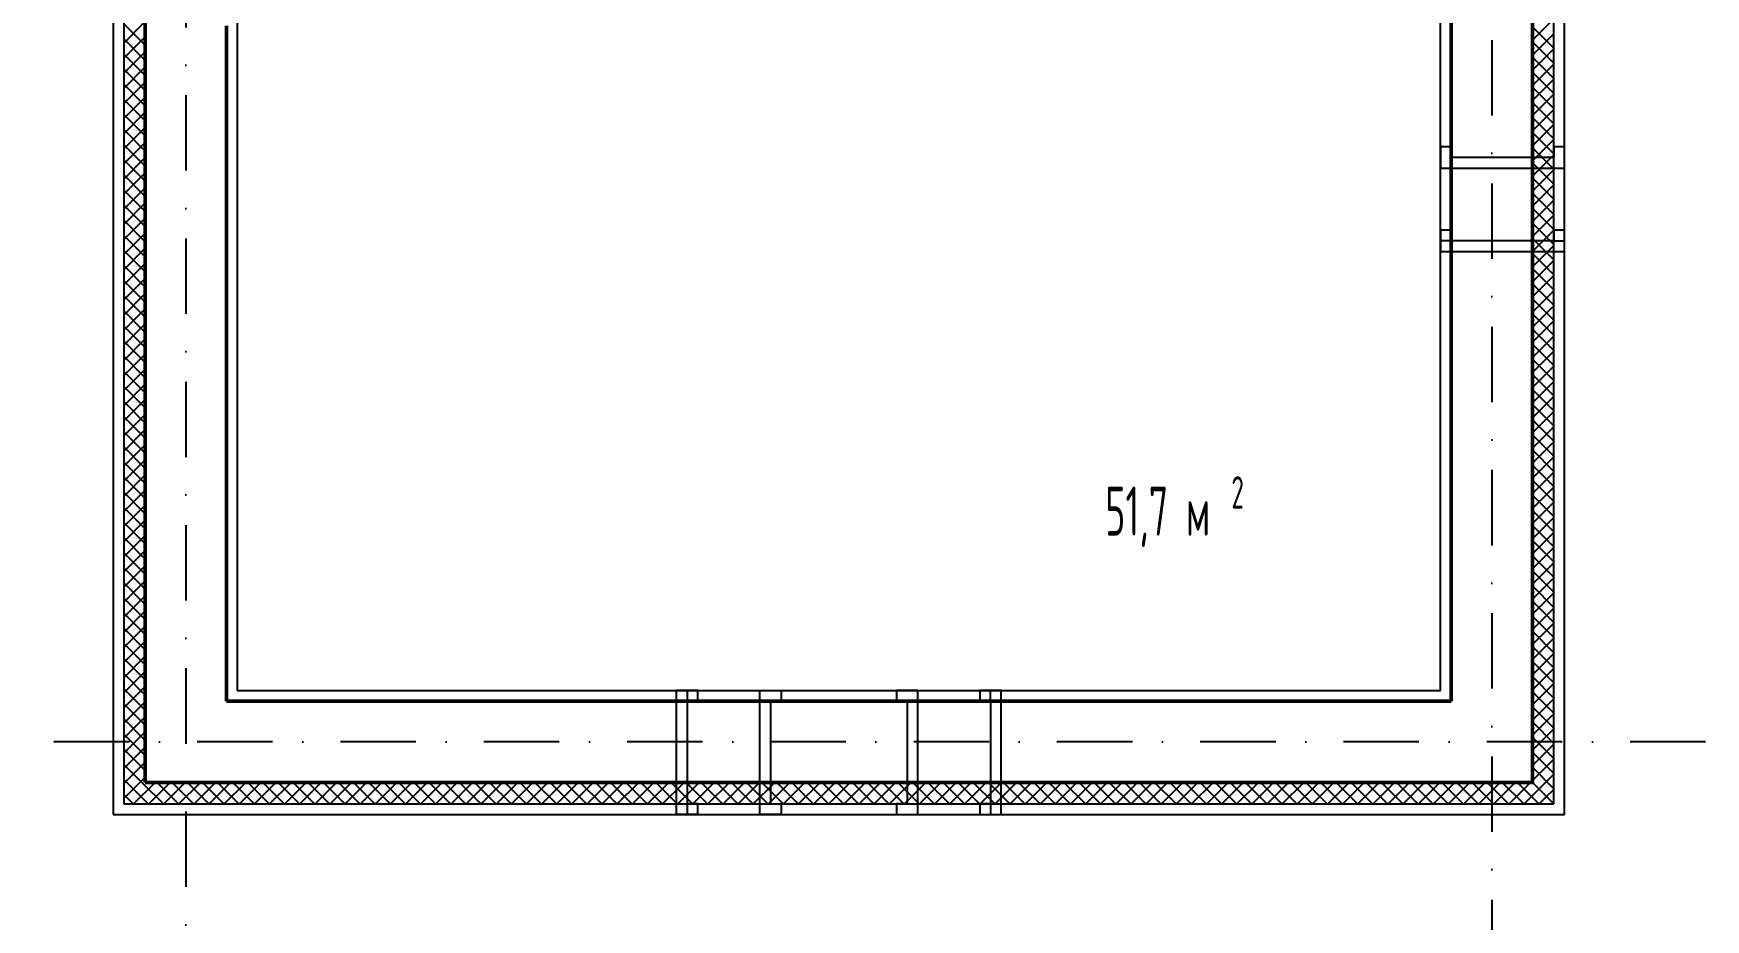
# Model space of a CAD drawing. Extents: x -1560602 to 321118, y -2308202 to -430103.
# Drawn here: x -1552702 to -1544879, y -2125006 to -2120860 of the extents above; entities that cross this region are included whole.
import ezdxf

# ---------------------------------------------------------------- set-up
doc = ezdxf.new("R2010")
doc.units = 0
doc.header["$MEASUREMENT"] = 0
doc.linetypes.add('Dot & Dashed', pattern=[670.277762, 352.777767, -176.388884, 0, -141.111112])
doc.linetypes.add('Штрихпунктирная', pattern=[0.670278, 0.352778, -0.176389, 0, -0.141111])
doc.layers.get('0').update_dxf_attribs({"color": 255, "linetype": 'CONTINUOUS'})
for name, color, linetype in [('Оси', 253, 'Dot & Dashed'), ('Текст', 7, 'CONTINUOUS'), ('Утеплитель', 6, 'CONTINUOUS')]:
    doc.layers.add(name, color=color, linetype=linetype)
doc.layers.add('стены', color=5, linetype='CONTINUOUS', lineweight=50)
doc.styles.get("Standard").update_dxf_attribs({"font": 'spds.shx', "width": 0.7, "height": 250})

msp = doc.modelspace()

# ---------------------------------------------------------------- linework, layer by layer
at = {"color": 0, "ltscale": 100}
for p, q in [((-1545539.3, -2124514.8), (-1545539.3, -2112054.8)), ((-1552329.3, -2114434.8), (-1552329.3, -2124514.8)), ((-1551749.3, -2115014.8), (-1551749.3, -2123934.8)), ((-1546119.3, -2123934.8), (-1546119.3, -2115014.8)), ((-1546069.3, -2121389.8), (-1546119.3, -2121389.8)), ((-1546119.3, -2121389.8), (-1546119.3, -2121489.8)), ((-1546069.3, -2121439.8), (-1546069.3, -2121389.8)), ((-1545589.3, -2121439.8), (-1546069.3, -2121439.8)), ((-1545539.3, -2121389.8), (-1545589.3, -2121389.8)), ((-1545589.3, -2121389.8), (-1545589.3, -2121439.8)), ((-1545539.3, -2121489.8), (-1545539.3, -2121389.8)), ((-1546119.3, -2121489.8), (-1545539.3, -2121489.8)), ((-1546069.3, -2121779.8), (-1546119.3, -2121779.8)), ((-1546119.3, -2121779.8), (-1546119.3, -2121879.8)), ((-1546068.9, -2121829.8), (-1546119.3, -2121829.8)), ((-1546069.3, -2121829.8), (-1546069.3, -2121779.8)), ((-1545589.3, -2121829.8), (-1546069.3, -2121829.8)), ((-1545539.3, -2121779.8), (-1545589.3, -2121779.8)), ((-1545589.3, -2121779.8), (-1545589.3, -2121829.8)), ((-1545589.3, -2121829.8), (-1545539.3, -2121829.8)), ((-1545539.3, -2121879.9), (-1545539.3, -2121779.8)), ((-1546119.3, -2121879.8), (-1545539.3, -2121879.9)), ((-1551749.3, -2123934.8), (-1546119.3, -2123934.8)), ((-1549594.3, -2123934.8), (-1549694.3, -2123934.8)), ((-1549694.3, -2124514.8), (-1549694.3, -2123934.8)), ((-1549644.3, -2123934.8), (-1549644.3, -2124514.8)), ((-1549594.3, -2123984.8), (-1549594.3, -2123934.8)), ((-1549304.3, -2124514.8), (-1549304.3, -2123934.8)), ((-1549304.3, -2123934.8), (-1549204.3, -2123934.8)), ((-1549204.3, -2123934.8), (-1549204.3, -2123984.8)), ((-1548564.3, -2123934.8), (-1548664.3, -2123934.8)), ((-1548664.3, -2123934.8), (-1548664.3, -2123984.8)), ((-1548564.3, -2124514.8), (-1548564.3, -2123934.8)), ((-1548174.2, -2123934.8), (-1548274.3, -2123934.8)), ((-1548274.3, -2123934.8), (-1548274.3, -2123984.8)), ((-1548224.3, -2123984.8), (-1548224.3, -2123934.8)), ((-1548174.3, -2124514.8), (-1548174.2, -2123934.8)), ((-1549594.3, -2123984.8), (-1549644.3, -2123984.8)), ((-1549204.3, -2123984.8), (-1549254.3, -2123984.8)), ((-1549254.3, -2123984.8), (-1549254.3, -2124464.8)), ((-1548664.3, -2123984.8), (-1548614.3, -2123984.8)), ((-1548614.3, -2123984.8), (-1548614.3, -2124464.8)), ((-1548274.3, -2123984.8), (-1548224.3, -2123984.8)), ((-1548224.3, -2123984.8), (-1548224.3, -2124464.8)), ((-1552329.3, -2124514.8), (-1545539.3, -2124514.8)), ((-1549594.3, -2124514.8), (-1549694.3, -2124514.8)), ((-1549594.3, -2124464.8), (-1549644.3, -2124464.8)), ((-1549594.3, -2124514.8), (-1549594.3, -2124464.8)), ((-1549204.3, -2124514.8), (-1549304.3, -2124514.8)), ((-1549254.3, -2124464.8), (-1549204.3, -2124464.8)), ((-1549204.3, -2124464.8), (-1549204.3, -2124514.8)), ((-1548614.3, -2124464.8), (-1548664.3, -2124464.8)), ((-1548664.3, -2124464.8), (-1548664.3, -2124514.8)), ((-1548664.3, -2124514.8), (-1548564.3, -2124514.8)), ((-1548274.3, -2124464.8), (-1548274.3, -2124514.8)), ((-1548224.3, -2124464.8), (-1548274.3, -2124464.8)), ((-1548274.3, -2124514.8), (-1548174.3, -2124514.8)), ((-1548224.3, -2124464.4), (-1548224.3, -2124514.8))]:
    msp.add_line(p, q, dxfattribs=at)
at = {"layer": 'Оси', "color": 0, "linetype": 'Штрихпунктирная', "lineweight": -3, "ltscale": 1000}
for p, q in [((-1545879.3, -2109494.8), (-1545879.3, -2132549.8)), ((-1551989.3, -2113774.8), (-1551989.3, -2132549.8)), ((-1544879.3, -2124174.8), (-1556614.5, -2124174.8))]:
    msp.add_line(p, q, dxfattribs=at)
at = {"layer": 'стены', "color": 0, "ltscale": 100}
for p, q in [((-1552179.3, -2114584.8), (-1552179.3, -2124364.8)), ((-1546069.3, -2119034.8), (-1546069.3, -2123984.8)), ((-1545689.3, -2124364.8), (-1545689.3, -2119034.8)), ((-1552179.3, -2120824.8), (-1552179.3, -2124364.8)), ((-1551799.3, -2123984.8), (-1551799.3, -2120824.8)), ((-1546069.3, -2123984.8), (-1551799.3, -2123984.8)), ((-1552179.3, -2124364.8), (-1545689.3, -2124364.8))]:
    msp.add_line(p, q, dxfattribs=at)
at = {"layer": 'Утеплитель', "color": 0, "ltscale": 100}
for p, q in [((-1552279.3, -2114484.8), (-1552279.3, -2124464.8)), ((-1545589.3, -2124464.8), (-1545589.3, -2119034.8)), ((-1552279.3, -2120904.5), (-1552179.3, -2120804.5)), ((-1552179.3, -2120914.9), (-1552279.3, -2120814.9)), ((-1545689.3, -2120890.6), (-1545589.3, -2120790.6)), ((-1545589.3, -2120928.8), (-1545689.3, -2120828.8)), ((-1552279.3, -2120975.2), (-1552179.3, -2120875.2)), ((-1552179.3, -2120985.6), (-1552279.3, -2120885.6)), ((-1545689.3, -2120961.3), (-1545589.3, -2120861.3)), ((-1545589.3, -2120999.5), (-1545689.3, -2120899.5)), ((-1552279.3, -2121045.9), (-1552179.3, -2120945.9)), ((-1552179.3, -2121056.3), (-1552279.3, -2120956.3)), ((-1545689.3, -2121032), (-1545589.3, -2120932)), ((-1545589.3, -2121070.2), (-1545689.3, -2120970.2)), ((-1552279.3, -2121116.6), (-1552179.3, -2121016.6)), ((-1552179.3, -2121127), (-1552279.3, -2121027)), ((-1545689.3, -2121102.7), (-1545589.3, -2121002.7)), ((-1545589.3, -2121140.9), (-1545689.3, -2121040.9)), ((-1552279.3, -2121187.3), (-1552179.3, -2121087.3)), ((-1552179.3, -2121197.7), (-1552279.3, -2121097.7)), ((-1545689.3, -2121173.4), (-1545589.3, -2121073.4)), ((-1545589.3, -2121211.6), (-1545689.3, -2121111.6)), ((-1545689.3, -2121244.1), (-1545589.3, -2121144.1)), ((-1552279.3, -2121258), (-1552179.3, -2121158)), ((-1552179.3, -2121268.4), (-1552279.3, -2121168.4)), ((-1552279.3, -2121328.8), (-1552179.3, -2121228.8)), ((-1545589.3, -2121282.3), (-1545689.3, -2121182.3)), ((-1545689.3, -2121314.9), (-1545589.3, -2121214.9)), ((-1552179.3, -2121339.1), (-1552279.3, -2121239.1)), ((-1552279.3, -2121399.5), (-1552179.3, -2121299.5)), ((-1545589.3, -2121353), (-1545689.3, -2121253)), ((-1545689.3, -2121385.6), (-1545589.3, -2121285.6)), ((-1552179.3, -2121409.8), (-1552279.3, -2121309.8)), ((-1552279.3, -2121470.2), (-1552179.3, -2121370.2)), ((-1552179.3, -2121480.5), (-1552279.3, -2121380.5)), ((-1545589.3, -2121423.7), (-1545689.3, -2121323.7)), ((-1545689.3, -2121456.3), (-1545589.3, -2121356.3)), ((-1552279.3, -2121540.9), (-1552179.3, -2121440.9)), ((-1552179.3, -2121551.3), (-1552279.3, -2121451.3)), ((-1545589.3, -2121494.4), (-1545689.3, -2121394.4)), ((-1545689.3, -2121527), (-1545589.3, -2121427)), ((-1552279.3, -2121611.6), (-1552179.3, -2121511.6)), ((-1552179.3, -2121622), (-1552279.3, -2121522)), ((-1545589.3, -2121565.2), (-1545689.3, -2121465.2)), ((-1545689.3, -2121597.7), (-1545589.3, -2121497.7)), ((-1545589.3, -2121635.9), (-1545689.3, -2121535.9)), ((-1552279.3, -2121682.3), (-1552179.3, -2121582.3)), ((-1552179.3, -2121692.7), (-1552279.3, -2121592.7)), ((-1545689.3, -2121668.4), (-1545589.3, -2121568.4)), ((-1545589.3, -2121706.6), (-1545689.3, -2121606.6)), ((-1552279.3, -2121753), (-1552179.3, -2121653)), ((-1552179.3, -2121763.4), (-1552279.3, -2121663.4)), ((-1545689.3, -2121739.1), (-1545589.3, -2121639.1)), ((-1545589.3, -2121777.3), (-1545689.3, -2121677.3)), ((-1552279.3, -2121823.7), (-1552179.3, -2121723.7)), ((-1552179.3, -2121834.1), (-1552279.3, -2121734.1)), ((-1545689.3, -2121809.8), (-1545589.3, -2121709.8)), ((-1545589.3, -2121848), (-1545689.3, -2121748)), ((-1552279.3, -2121894.4), (-1552179.3, -2121794.4)), ((-1552179.3, -2121904.8), (-1552279.3, -2121804.8)), ((-1545689.3, -2121880.5), (-1545589.3, -2121780.5)), ((-1545589.3, -2121918.7), (-1545689.3, -2121818.7)), ((-1545689.3, -2121951.2), (-1545589.3, -2121851.2)), ((-1552279.3, -2121965.2), (-1552179.3, -2121865.2)), ((-1552179.3, -2121975.5), (-1552279.3, -2121875.5)), ((-1545589.3, -2121989.4), (-1545689.3, -2121889.4)), ((-1545689.3, -2122022), (-1545589.3, -2121922)), ((-1552279.3, -2122035.9), (-1552179.3, -2121935.9)), ((-1552179.3, -2122046.2), (-1552279.3, -2121946.2)), ((-1552279.3, -2122106.6), (-1552179.3, -2122006.6)), ((-1545589.3, -2122060.1), (-1545689.3, -2121960.1)), ((-1545689.3, -2122092.7), (-1545589.3, -2121992.7)), ((-1552179.3, -2122116.9), (-1552279.3, -2122016.9)), ((-1552279.3, -2122177.3), (-1552179.3, -2122077.3)), ((-1552179.3, -2122187.6), (-1552279.3, -2122087.6)), ((-1545589.3, -2122130.8), (-1545689.3, -2122030.8)), ((-1545689.3, -2122163.4), (-1545589.3, -2122063.4)), ((-1552279.3, -2122248), (-1552179.3, -2122148)), ((-1552179.3, -2122258.4), (-1552279.3, -2122158.4)), ((-1545589.3, -2122201.6), (-1545689.3, -2122101.6)), ((-1545689.3, -2122234.1), (-1545589.3, -2122134.1)), ((-1552279.3, -2122318.7), (-1552179.3, -2122218.7)), ((-1552179.3, -2122329.1), (-1552279.3, -2122229.1)), ((-1545589.3, -2122272.3), (-1545689.3, -2122172.3)), ((-1545689.3, -2122304.8), (-1545589.3, -2122204.8)), ((-1545589.3, -2122343), (-1545689.3, -2122243)), ((-1552279.3, -2122389.4), (-1552179.3, -2122289.4)), ((-1552179.3, -2122399.8), (-1552279.3, -2122299.8)), ((-1545689.3, -2122375.5), (-1545589.3, -2122275.5)), ((-1545589.3, -2122413.7), (-1545689.3, -2122313.7)), ((-1552279.3, -2122460.1), (-1552179.3, -2122360.1)), ((-1552179.3, -2122470.5), (-1552279.3, -2122370.5)), ((-1545689.3, -2122446.2), (-1545589.3, -2122346.2)), ((-1545589.3, -2122484.4), (-1545689.3, -2122384.4)), ((-1552279.3, -2122530.8), (-1552179.3, -2122430.8)), ((-1552179.3, -2122541.2), (-1552279.3, -2122441.2)), ((-1545689.3, -2122516.9), (-1545589.3, -2122416.9)), ((-1545589.3, -2122555.1), (-1545689.3, -2122455.1)), ((-1552279.3, -2122601.5), (-1552179.3, -2122501.5)), ((-1552179.3, -2122611.9), (-1552279.3, -2122511.9)), ((-1545689.3, -2122587.6), (-1545589.3, -2122487.6)), ((-1545589.3, -2122625.8), (-1545689.3, -2122525.8)), ((-1545689.3, -2122658.4), (-1545589.3, -2122558.4)), ((-1552279.3, -2122672.3), (-1552179.3, -2122572.3)), ((-1552179.3, -2122682.6), (-1552279.3, -2122582.6)), ((-1545589.3, -2122696.5), (-1545689.3, -2122596.5)), ((-1545689.3, -2122729.1), (-1545589.3, -2122629.1)), ((-1552279.3, -2122743), (-1552179.3, -2122643)), ((-1552179.3, -2122753.3), (-1552279.3, -2122653.3)), ((-1552279.3, -2122813.7), (-1552179.3, -2122713.7)), ((-1545589.3, -2122767.2), (-1545689.3, -2122667.2)), ((-1545689.3, -2122799.8), (-1545589.3, -2122699.8)), ((-1552179.3, -2122824), (-1552279.3, -2122724)), ((-1552279.3, -2122884.4), (-1552179.3, -2122784.4)), ((-1545589.3, -2122837.9), (-1545689.3, -2122737.9)), ((-1545689.3, -2122870.5), (-1545589.3, -2122770.5)), ((-1552179.3, -2122894.8), (-1552279.3, -2122794.8)), ((-1552279.3, -2122955.1), (-1552179.3, -2122855.1)), ((-1552179.3, -2122965.5), (-1552279.3, -2122865.5)), ((-1545589.3, -2122908.7), (-1545689.3, -2122808.7)), ((-1545689.3, -2122941.2), (-1545589.3, -2122841.2)), ((-1552279.3, -2123025.8), (-1552179.3, -2122925.8)), ((-1552179.3, -2123036.2), (-1552279.3, -2122936.2)), ((-1545589.3, -2122979.4), (-1545689.3, -2122879.4)), ((-1545689.3, -2123011.9), (-1545589.3, -2122911.9)), ((-1545589.3, -2123050.1), (-1545689.3, -2122950.1)), ((-1552279.3, -2123096.5), (-1552179.3, -2122996.5)), ((-1552179.3, -2123106.9), (-1552279.3, -2123006.9)), ((-1545689.3, -2123082.6), (-1545589.3, -2122982.6)), ((-1545589.3, -2123120.8), (-1545689.3, -2123020.8)), ((-1552279.3, -2123167.2), (-1552179.3, -2123067.2)), ((-1552179.3, -2123177.6), (-1552279.3, -2123077.6)), ((-1545689.3, -2123153.3), (-1545589.3, -2123053.3)), ((-1545589.3, -2123191.5), (-1545689.3, -2123091.5)), ((-1552279.3, -2123237.9), (-1552179.3, -2123137.9)), ((-1552179.3, -2123248.3), (-1552279.3, -2123148.3)), ((-1545689.3, -2123224), (-1545589.3, -2123124)), ((-1545589.3, -2123262.2), (-1545689.3, -2123162.2)), ((-1552279.3, -2123308.7), (-1552179.3, -2123208.7)), ((-1552179.3, -2123319), (-1552279.3, -2123219)), ((-1545689.3, -2123294.7), (-1545589.3, -2123194.7)), ((-1545589.3, -2123332.9), (-1545689.3, -2123232.9)), ((-1552279.3, -2123379.4), (-1552179.3, -2123279.4)), ((-1552179.3, -2123389.7), (-1552279.3, -2123289.7)), ((-1545689.3, -2123365.5), (-1545589.3, -2123265.5)), ((-1545589.3, -2123403.6), (-1545689.3, -2123303.6)), ((-1545689.3, -2123436.2), (-1545589.3, -2123336.2)), ((-1552279.3, -2123450.1), (-1552179.3, -2123350.1)), ((-1552179.3, -2123460.4), (-1552279.3, -2123360.4)), ((-1545589.3, -2123474.3), (-1545689.3, -2123374.3)), ((-1545689.3, -2123506.9), (-1545589.3, -2123406.9)), ((-1552279.3, -2123520.8), (-1552179.3, -2123420.8)), ((-1552179.3, -2123531.1), (-1552279.3, -2123431.1)), ((-1552279.3, -2123591.5), (-1552179.3, -2123491.5)), ((-1545589.3, -2123545.1), (-1545689.3, -2123445.1)), ((-1545689.3, -2123577.6), (-1545589.3, -2123477.6)), ((-1552179.3, -2123601.9), (-1552279.3, -2123501.9)), ((-1552279.3, -2123662.2), (-1552179.3, -2123562.2)), ((-1552179.3, -2123672.6), (-1552279.3, -2123572.6)), ((-1545589.3, -2123615.8), (-1545689.3, -2123515.8)), ((-1545689.3, -2123648.3), (-1545589.3, -2123548.3)), ((-1552279.3, -2123732.9), (-1552179.3, -2123632.9)), ((-1552179.3, -2123743.3), (-1552279.3, -2123643.3)), ((-1545589.3, -2123686.5), (-1545689.3, -2123586.5)), ((-1545689.3, -2123719), (-1545589.3, -2123619)), ((-1552279.3, -2123803.6), (-1552179.3, -2123703.6)), ((-1552179.3, -2123814), (-1552279.3, -2123714)), ((-1545589.3, -2123757.2), (-1545689.3, -2123657.2)), ((-1545689.3, -2123789.7), (-1545589.3, -2123689.7)), ((-1545589.3, -2123827.9), (-1545689.3, -2123727.9)), ((-1552279.3, -2123874.3), (-1552179.3, -2123774.3)), ((-1552179.3, -2123884.7), (-1552279.3, -2123784.7)), ((-1545689.3, -2123860.4), (-1545589.3, -2123760.4)), ((-1545589.3, -2123898.6), (-1545689.3, -2123798.6)), ((-1552279.3, -2123945.1), (-1552179.3, -2123845.1)), ((-1552179.3, -2123955.4), (-1552279.3, -2123855.4)), ((-1545689.3, -2123931.1), (-1545589.3, -2123831.1)), ((-1545589.3, -2123969.3), (-1545689.3, -2123869.3)), ((-1552279.3, -2124015.8), (-1552179.3, -2123915.8)), ((-1552179.3, -2124026.1), (-1552279.3, -2123926.1)), ((-1545689.3, -2124001.9), (-1545589.3, -2123901.9)), ((-1545589.3, -2124040), (-1545689.3, -2123940)), ((-1552279.3, -2124086.5), (-1552179.3, -2123986.5)), ((-1552179.3, -2124096.8), (-1552279.3, -2123996.8)), ((-1545689.3, -2124072.6), (-1545589.3, -2123972.6)), ((-1545589.3, -2124110.7), (-1545689.3, -2124010.7)), ((-1545689.3, -2124143.3), (-1545589.3, -2124043.3)), ((-1552279.3, -2124157.2), (-1552179.3, -2124057.2)), ((-1552179.3, -2124167.5), (-1552279.3, -2124067.5)), ((-1545589.3, -2124181.5), (-1545689.3, -2124081.5)), ((-1545689.3, -2124214), (-1545589.3, -2124114)), ((-1552279.3, -2124227.9), (-1552179.3, -2124127.9)), ((-1552179.3, -2124238.3), (-1552279.3, -2124138.3)), ((-1552279.3, -2124298.6), (-1552179.3, -2124198.6)), ((-1545589.3, -2124252.2), (-1545689.3, -2124152.2)), ((-1545689.3, -2124284.7), (-1545589.3, -2124184.7)), ((-1552179.3, -2124309), (-1552279.3, -2124209)), ((-1552279.3, -2124369.3), (-1552179.3, -2124269.3)), ((-1552186.8, -2124372.2), (-1552279.3, -2124279.7)), ((-1545589.3, -2124322.9), (-1545689.3, -2124222.9)), ((-1545689.3, -2124355.4), (-1545589.3, -2124255.4)), ((-1552279.3, -2124440), (-1552179.3, -2124340)), ((-1552222.1, -2124407.6), (-1552279.3, -2124350.4)), ((-1545589.3, -2124393.6), (-1545689.3, -2124293.6)), ((-1545658.7, -2124395.5), (-1545589.3, -2124326.1)), ((-1552257.5, -2124442.9), (-1552279.3, -2124421.1)), ((-1552233.4, -2124464.8), (-1552133.4, -2124364.8)), ((-1552164.9, -2124464.8), (-1552222.1, -2124407.6)), ((-1552094.2, -2124464.8), (-1552186.8, -2124372.2)), ((-1552162.7, -2124464.8), (-1552062.7, -2124364.8)), ((-1552023.5, -2124464.8), (-1552123.5, -2124364.8)), ((-1552092, -2124464.8), (-1551992, -2124364.8)), ((-1551952.8, -2124464.8), (-1552052.8, -2124364.8)), ((-1552021.2, -2124464.8), (-1551921.2, -2124364.8)), ((-1551882.1, -2124464.8), (-1551982.1, -2124364.8)), ((-1551950.5, -2124464.8), (-1551850.5, -2124364.8)), ((-1551811.3, -2124464.8), (-1551911.3, -2124364.8)), ((-1551879.8, -2124464.8), (-1551779.8, -2124364.8)), ((-1551740.6, -2124464.8), (-1551840.6, -2124364.8)), ((-1551809.1, -2124464.8), (-1551709.1, -2124364.8)), ((-1551669.9, -2124464.8), (-1551769.9, -2124364.8)), ((-1551738.4, -2124464.8), (-1551638.4, -2124364.8)), ((-1551599.2, -2124464.8), (-1551699.2, -2124364.8)), ((-1551667.7, -2124464.8), (-1551567.7, -2124364.8)), ((-1551528.5, -2124464.8), (-1551628.5, -2124364.8)), ((-1551597, -2124464.8), (-1551497, -2124364.8)), ((-1551457.8, -2124464.8), (-1551557.8, -2124364.8)), ((-1551526.3, -2124464.8), (-1551426.3, -2124364.8)), ((-1551387.1, -2124464.8), (-1551487.1, -2124364.8)), ((-1551455.6, -2124464.8), (-1551355.6, -2124364.8)), ((-1551316.4, -2124464.8), (-1551416.4, -2124364.8)), ((-1551384.8, -2124464.8), (-1551284.8, -2124364.8)), ((-1551245.7, -2124464.8), (-1551345.7, -2124364.8)), ((-1551314.1, -2124464.8), (-1551214.1, -2124364.8)), ((-1551175, -2124464.8), (-1551275, -2124364.8)), ((-1551243.4, -2124464.8), (-1551143.4, -2124364.8)), ((-1551104.2, -2124464.8), (-1551204.2, -2124364.8)), ((-1551172.7, -2124464.8), (-1551072.7, -2124364.8)), ((-1551033.5, -2124464.8), (-1551133.5, -2124364.8)), ((-1551102, -2124464.8), (-1551002, -2124364.8)), ((-1550962.8, -2124464.8), (-1551062.8, -2124364.8)), ((-1551031.3, -2124464.8), (-1550931.3, -2124364.8)), ((-1550892.1, -2124464.8), (-1550992.1, -2124364.8)), ((-1550960.6, -2124464.8), (-1550860.6, -2124364.8)), ((-1550821.4, -2124464.8), (-1550921.4, -2124364.8)), ((-1550889.9, -2124464.8), (-1550789.9, -2124364.8)), ((-1550750.7, -2124464.8), (-1550850.7, -2124364.8)), ((-1550819.2, -2124464.8), (-1550719.2, -2124364.8)), ((-1550680, -2124464.8), (-1550780, -2124364.8)), ((-1550748.5, -2124464.8), (-1550648.5, -2124364.8)), ((-1550609.3, -2124464.8), (-1550709.3, -2124364.8)), ((-1550677.7, -2124464.8), (-1550577.7, -2124364.8)), ((-1550538.6, -2124464.8), (-1550638.6, -2124364.8)), ((-1550607, -2124464.8), (-1550507, -2124364.8)), ((-1550467.8, -2124464.8), (-1550567.8, -2124364.8)), ((-1550536.3, -2124464.8), (-1550436.3, -2124364.8)), ((-1550397.1, -2124464.8), (-1550497.1, -2124364.8)), ((-1550465.6, -2124464.8), (-1550365.6, -2124364.8)), ((-1550326.4, -2124464.8), (-1550426.4, -2124364.8)), ((-1550394.9, -2124464.8), (-1550294.9, -2124364.8)), ((-1550255.7, -2124464.8), (-1550355.7, -2124364.8)), ((-1550324.2, -2124464.8), (-1550224.2, -2124364.8)), ((-1550185, -2124464.8), (-1550285, -2124364.8)), ((-1550253.5, -2124464.8), (-1550153.5, -2124364.8)), ((-1550114.3, -2124464.8), (-1550214.3, -2124364.8)), ((-1550182.8, -2124464.8), (-1550082.8, -2124364.8)), ((-1550043.6, -2124464.8), (-1550143.6, -2124364.8)), ((-1550112.1, -2124464.8), (-1550012.1, -2124364.8)), ((-1549972.9, -2124464.8), (-1550072.9, -2124364.8)), ((-1550041.3, -2124464.8), (-1549941.3, -2124364.8)), ((-1549902.2, -2124464.8), (-1550002.2, -2124364.8)), ((-1549970.6, -2124464.8), (-1549870.6, -2124364.8)), ((-1549831.4, -2124464.8), (-1549931.4, -2124364.8)), ((-1549899.9, -2124464.8), (-1549799.9, -2124364.8)), ((-1549760.7, -2124464.8), (-1549860.7, -2124364.8)), ((-1549829.2, -2124464.8), (-1549729.2, -2124364.8)), ((-1549690, -2124464.8), (-1549790, -2124364.8)), ((-1549758.5, -2124464.8), (-1549658.5, -2124364.8)), ((-1549619.3, -2124464.8), (-1549719.3, -2124364.8)), ((-1549687.8, -2124464.8), (-1549587.8, -2124364.8)), ((-1549548.6, -2124464.8), (-1549648.6, -2124364.8)), ((-1549617.1, -2124464.8), (-1549517.1, -2124364.8)), ((-1549477.9, -2124464.8), (-1549577.9, -2124364.8)), ((-1549546.4, -2124464.8), (-1549446.4, -2124364.8)), ((-1549407.2, -2124464.8), (-1549507.2, -2124364.8)), ((-1549475.7, -2124464.8), (-1549375.7, -2124364.8)), ((-1549336.5, -2124464.8), (-1549436.5, -2124364.8)), ((-1549404.9, -2124464.8), (-1549304.9, -2124364.8)), ((-1549265.8, -2124464.8), (-1549365.8, -2124364.8)), ((-1549334.2, -2124464.8), (-1549234.2, -2124364.8)), ((-1549195.1, -2124464.8), (-1549295.1, -2124364.8)), ((-1549263.5, -2124464.8), (-1549163.5, -2124364.8)), ((-1549124.3, -2124464.8), (-1549224.3, -2124364.8)), ((-1549192.8, -2124464.8), (-1549092.8, -2124364.8)), ((-1549053.6, -2124464.8), (-1549153.6, -2124364.8)), ((-1549122.1, -2124464.8), (-1549022.1, -2124364.8)), ((-1548982.9, -2124464.8), (-1549082.9, -2124364.8)), ((-1549051.4, -2124464.8), (-1548951.4, -2124364.8)), ((-1548912.2, -2124464.8), (-1549012.2, -2124364.8)), ((-1548980.7, -2124464.8), (-1548880.7, -2124364.8)), ((-1548841.5, -2124464.8), (-1548941.5, -2124364.8)), ((-1548910, -2124464.8), (-1548810, -2124364.8)), ((-1548770.8, -2124464.8), (-1548870.8, -2124364.8)), ((-1548839.3, -2124464.8), (-1548739.3, -2124364.8)), ((-1548700.1, -2124464.8), (-1548800.1, -2124364.8)), ((-1548768.6, -2124464.8), (-1548668.6, -2124364.8)), ((-1548629.4, -2124464.8), (-1548729.4, -2124364.8)), ((-1548697.8, -2124464.8), (-1548597.8, -2124364.8)), ((-1548558.7, -2124464.8), (-1548658.7, -2124364.8)), ((-1548627.1, -2124464.8), (-1548527.1, -2124364.8)), ((-1548487.9, -2124464.8), (-1548587.9, -2124364.8)), ((-1548556.4, -2124464.8), (-1548456.4, -2124364.8)), ((-1548417.2, -2124464.8), (-1548517.2, -2124364.8)), ((-1548485.7, -2124464.8), (-1548385.7, -2124364.8)), ((-1548346.5, -2124464.8), (-1548446.5, -2124364.8)), ((-1548415, -2124464.8), (-1548315, -2124364.8)), ((-1548275.8, -2124464.8), (-1548375.8, -2124364.8)), ((-1548344.3, -2124464.8), (-1548244.3, -2124364.8)), ((-1548205.1, -2124464.8), (-1548305.1, -2124364.8)), ((-1548273.6, -2124464.8), (-1548173.6, -2124364.8)), ((-1548134.4, -2124464.8), (-1548234.4, -2124364.8)), ((-1548202.9, -2124464.8), (-1548102.9, -2124364.8)), ((-1548063.7, -2124464.8), (-1548163.7, -2124364.8)), ((-1548132.2, -2124464.8), (-1548032.2, -2124364.8)), ((-1547993, -2124464.8), (-1548093, -2124364.8)), ((-1548061.4, -2124464.8), (-1547961.4, -2124364.8)), ((-1547922.3, -2124464.8), (-1548022.3, -2124364.8)), ((-1547990.7, -2124464.8), (-1547890.7, -2124364.8)), ((-1547851.6, -2124464.8), (-1547951.6, -2124364.8)), ((-1547920, -2124464.8), (-1547820, -2124364.8)), ((-1547780.8, -2124464.8), (-1547880.8, -2124364.8)), ((-1547849.3, -2124464.8), (-1547749.3, -2124364.8)), ((-1547710.1, -2124464.8), (-1547810.1, -2124364.8)), ((-1547778.6, -2124464.8), (-1547678.6, -2124364.8)), ((-1547639.4, -2124464.8), (-1547739.4, -2124364.8)), ((-1547707.9, -2124464.8), (-1547607.9, -2124364.8)), ((-1547568.7, -2124464.8), (-1547668.7, -2124364.8)), ((-1547637.2, -2124464.8), (-1547537.2, -2124364.8)), ((-1547498, -2124464.8), (-1547598, -2124364.8)), ((-1547566.5, -2124464.8), (-1547466.5, -2124364.8)), ((-1547427.3, -2124464.8), (-1547527.3, -2124364.8)), ((-1547495.8, -2124464.8), (-1547395.8, -2124364.8)), ((-1547356.6, -2124464.8), (-1547456.6, -2124364.8)), ((-1547425.1, -2124464.8), (-1547325.1, -2124364.8)), ((-1547285.9, -2124464.8), (-1547385.9, -2124364.8)), ((-1547354.3, -2124464.8), (-1547254.3, -2124364.8)), ((-1547215.2, -2124464.8), (-1547315.2, -2124364.8)), ((-1547283.6, -2124464.8), (-1547183.6, -2124364.8)), ((-1547144.4, -2124464.8), (-1547244.4, -2124364.8)), ((-1547212.9, -2124464.8), (-1547112.9, -2124364.8)), ((-1547073.7, -2124464.8), (-1547173.7, -2124364.8)), ((-1547142.2, -2124464.8), (-1547042.2, -2124364.8)), ((-1547003, -2124464.8), (-1547103, -2124364.8)), ((-1547071.5, -2124464.8), (-1546971.5, -2124364.8)), ((-1546932.3, -2124464.8), (-1547032.3, -2124364.8)), ((-1547000.8, -2124464.8), (-1546900.8, -2124364.8)), ((-1546861.6, -2124464.8), (-1546961.6, -2124364.8)), ((-1546930.1, -2124464.8), (-1546830.1, -2124364.8)), ((-1546790.9, -2124464.8), (-1546890.9, -2124364.8)), ((-1546859.4, -2124464.8), (-1546759.4, -2124364.8)), ((-1546720.2, -2124464.8), (-1546820.2, -2124364.8)), ((-1546788.7, -2124464.8), (-1546688.7, -2124364.8)), ((-1546649.5, -2124464.8), (-1546749.5, -2124364.8)), ((-1546717.9, -2124464.8), (-1546617.9, -2124364.8)), ((-1546578.8, -2124464.8), (-1546678.8, -2124364.8)), ((-1546647.2, -2124464.8), (-1546547.2, -2124364.8)), ((-1546508, -2124464.8), (-1546608, -2124364.8)), ((-1546576.5, -2124464.8), (-1546476.5, -2124364.8)), ((-1546437.3, -2124464.8), (-1546537.3, -2124364.8)), ((-1546505.8, -2124464.8), (-1546405.8, -2124364.8)), ((-1546366.6, -2124464.8), (-1546466.6, -2124364.8)), ((-1546435.1, -2124464.8), (-1546335.1, -2124364.8)), ((-1546295.9, -2124464.8), (-1546395.9, -2124364.8)), ((-1546364.4, -2124464.8), (-1546264.4, -2124364.8)), ((-1546225.2, -2124464.8), (-1546325.2, -2124364.8)), ((-1546293.7, -2124464.8), (-1546193.7, -2124364.8)), ((-1546154.5, -2124464.8), (-1546254.5, -2124364.8)), ((-1546223, -2124464.8), (-1546123, -2124364.8)), ((-1546083.8, -2124464.8), (-1546183.8, -2124364.8)), ((-1546152.3, -2124464.8), (-1546052.3, -2124364.8)), ((-1546013.1, -2124464.8), (-1546113.1, -2124364.8)), ((-1546081.5, -2124464.8), (-1545981.5, -2124364.8)), ((-1545942.4, -2124464.8), (-1546042.4, -2124364.8)), ((-1546010.8, -2124464.8), (-1545910.8, -2124364.8)), ((-1545871.7, -2124464.8), (-1545971.7, -2124364.8)), ((-1545940.1, -2124464.8), (-1545840.1, -2124364.8)), ((-1545800.9, -2124464.8), (-1545900.9, -2124364.8)), ((-1545869.4, -2124464.8), (-1545769.4, -2124364.8)), ((-1545730.2, -2124464.8), (-1545830.2, -2124364.8)), ((-1545798.7, -2124464.8), (-1545698.7, -2124364.8)), ((-1545659.5, -2124464.8), (-1545759.5, -2124364.8)), ((-1545728, -2124464.8), (-1545658.7, -2124395.5)), ((-1545589.3, -2124464.3), (-1545689.3, -2124364.3)), ((-1545657.3, -2124464.8), (-1545623.3, -2124430.8)), ((-1545623.3, -2124430.8), (-1545589.3, -2124396.8)), ((-1552279.3, -2124464.8), (-1545589.3, -2124464.8)), ((-1552235.6, -2124464.8), (-1552257.5, -2124442.9))]:
    msp.add_line(p, q, dxfattribs=at)

# ---------------------------------------------------------------- texts
at = {"layer": 'Текст', "color": 0, "width": 0.7}
for s, height, p in [('2', 151.8, (-1547097.8, -2123083.3)), ('51,7 м', 230, (-1547687.7, -2123209.8))]:
    msp.add_text(s, height=height, dxfattribs=at).set_placement(p)

doc.saveas('drawing.dxf')
